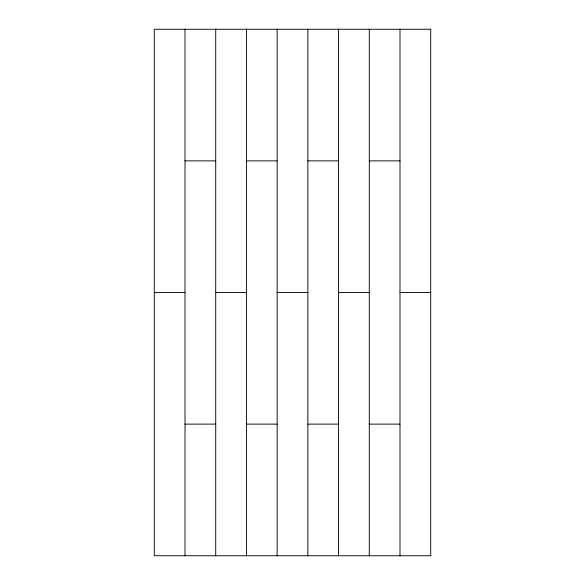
<?xml version="1.0" encoding="UTF-8"?>
<svg xmlns="http://www.w3.org/2000/svg" width="585" height="585" viewBox="0 0 585 585"><rect width="100%" height="100%" fill="white"/><g stroke="black" fill="none" stroke-linecap="round" stroke-linejoin="round"><path stroke-width="0.88" d="M185.006 160.875L215.719 160.875M246.431 160.875L277.144 160.875M307.856 160.875L338.569 160.875M369.281 160.875L399.994 160.875M154.294 292.5L185.006 292.5M215.719 292.5L246.431 292.5M277.144 292.5L307.856 292.5M338.569 292.5L369.281 292.5M399.994 292.5L430.706 292.5M185.006 424.125L215.719 424.125M246.431 424.125L277.144 424.125M307.856 424.125L338.569 424.125M369.281 424.125L399.994 424.125M399.994 29.25L399.994 555.75M369.281 29.25L369.281 555.75M338.569 29.25L338.569 555.75M307.856 29.25L307.856 555.75M277.144 29.25L277.144 555.75M246.431 29.25L246.431 555.75M215.719 29.25L215.719 555.75M185.006 29.25L185.006 555.75M430.706 29.25L154.294 29.25L154.294 555.75L430.706 555.75L430.706 29.25"/></g></svg>
